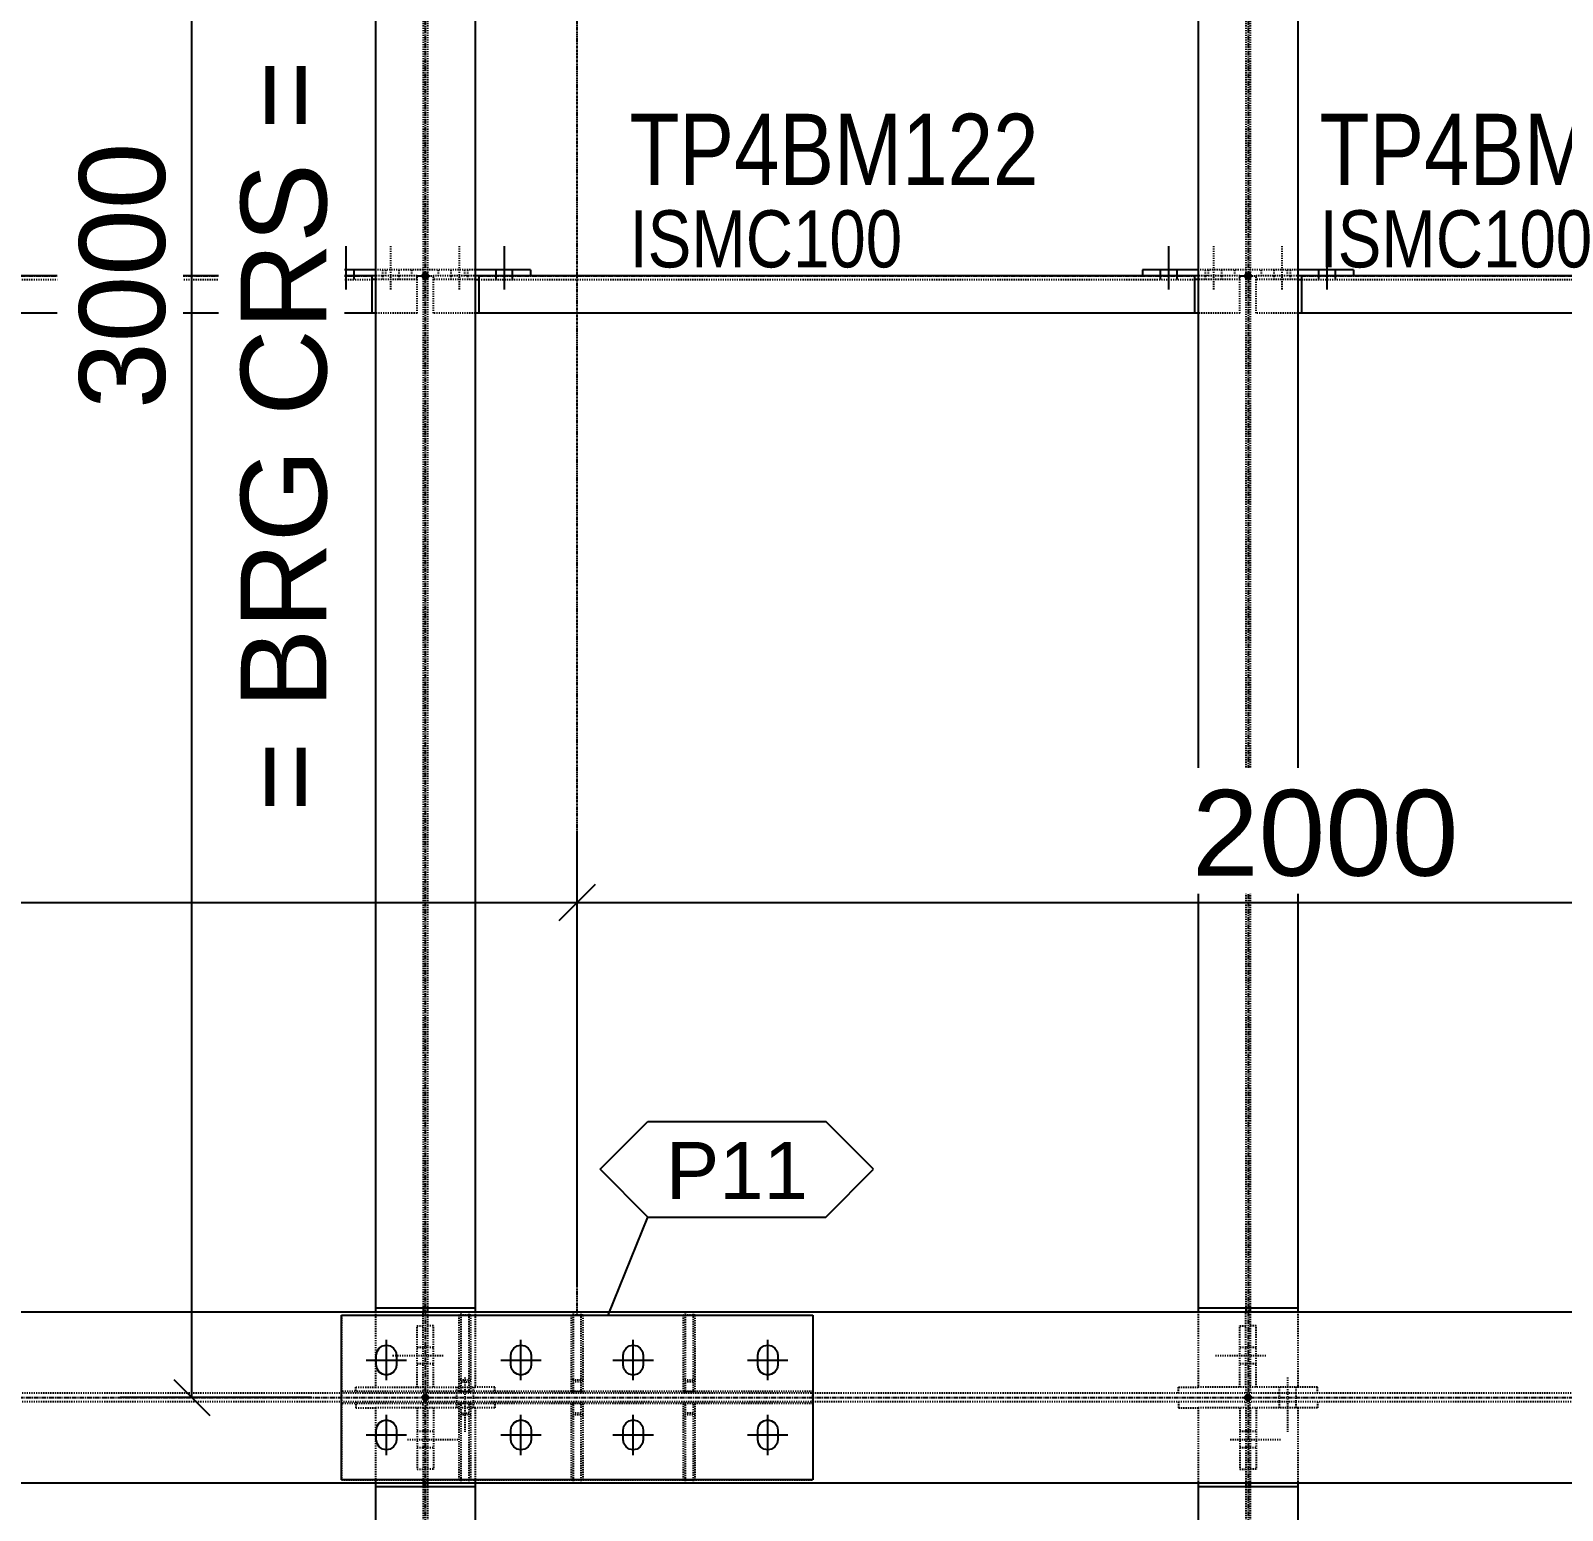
# Model space of a CAD drawing. Header units: millimetres. Extents: x 2102 to 21371, y 12217 to 26594.
# Drawn here: x 11404 to 13452, y 16370 to 18349 of the extents above; entities that cross this region are included whole.
import ezdxf

# ---------------------------------------------------------------- set-up
doc = ezdxf.new("R2010")
doc.units = ezdxf.units.MM
for name, pattern in [('CENTER', [12.7, 7.9375, -1.5875, 1.5875, -1.5875]), ('DXK_LINE_DOT2', [3.9198, 1.9599, -1.9599]), ('DXK_LINE_DOT3', [5.9187, 2.979, -0.9799, 0.9799, -0.9799])]:
    doc.linetypes.add(name, pattern=pattern)
for name, color, linetype in [('1', 7, 'Continuous'), ('2', 7, 'Continuous'), ('4', 7, 'Continuous'), ('6', 7, 'Continuous'), ('7', 7, 'Continuous'), ('8', 7, 'Continuous')]:
    doc.layers.add(name, color=color, linetype=linetype)
doc.styles.add('Arial', font='arial.ttf', dxfattribs={"height": 0.2})
doc.styles.add('Arial Narrow', font='ARIALN.TTF', dxfattribs={"height": 0.2})

# ---------------------------------------------------------------- blocks, each defined once
blk = doc.blocks.new('Bolt-116860372-115280 - 114867')
at = {"layer": '1', "color": 1, "linetype": 'DXK_LINE_DOT2'}
for p, q in [((15127.9, 15338.3), (15127.9, 15328.3)), ((15141.6, 15354.5), (15141.6, 15263.3)), ((15155.4, 15338.3), (15155.4, 15328.3)), ((15127.9, 15328.3), (15127.9, 15313.4)), ((15127.9, 15313.4), (15127.9, 15303.4)), ((15155.4, 15328.3), (15155.4, 15313.4)), ((15155.4, 15313.4), (15155.4, 15303.4))]:
    blk.add_line(p, q, dxfattribs=at)
blk = doc.blocks.new('Part-116860372-114981 - 114867')
at = {"layer": '1', "color": 6, "linetype": 'DXK_LINE_DOT2'}
for p, q in [((20025.6, 15328.3), (9338.1, 15328.3)), ((20025.6, 15313.4), (9338.1, 15313.4)), ((20184.3, 15177.7), (14135.7, 15177.7))]:
    blk.add_line(p, q, dxfattribs=at)
at = {"layer": '2', "color": 2, "linetype": 'Continuous'}
for p, q in [((9338.1, 15464), (17066.8, 15464)), ((20044.3, 15177.7), (9338.1, 15177.7))]:
    blk.add_line(p, q, dxfattribs=at)
at = {"layer": '4', "color": 4, "linetype": 'CENTER'}
blk.add_line((9338.1, 15320.8), (20200.6, 15320.8), dxfattribs=at)
blk = doc.blocks.new('Part-116860372-114984 - 114867')
at = {"layer": '4', "linetype": 'Continuous'}
blk.add_hatch(color=4, dxfattribs=at).paths.add_polyline_path([(13700.6, 15315.8, -1), (13700.6, 15325.8, -1)])
at = {"layer": '1', "color": 6, "linetype": 'DXK_LINE_DOT2'}
for p, q in [((13617.3, 18964.6), (13617.3, 15470.2)), ((13697, 18908.3), (13697, 15470.2)), ((13704.1, 18908.3), (13704.1, 15470.2)), ((13617.3, 15464), (13617.3, 15338.3)), ((13697, 15338.3), (13697, 15464)), ((13704.1, 15464), (13704.1, 15338.3)), ((13783.8, 15464), (13783.8, 15338.3)), ((13617.3, 15338.3), (13783.8, 15338.3))]:
    blk.add_line(p, q, dxfattribs=at)
at = {"layer": '2', "color": 2, "linetype": 'Continuous'}
for p, q in [((13617.3, 18914.6), (13617.3, 15464)), ((13783.8, 18914.6), (13783.8, 15464)), ((13783.8, 15470.2), (13617.3, 15470.2)), ((13697, 15470.2), (13697, 15464)), ((13704.1, 15470.2), (13704.1, 15464))]:
    blk.add_line(p, q, dxfattribs=at)
at = {"layer": '4', "color": 4, "linetype": 'CENTER'}
blk.add_line((13700.6, 19070.8), (13700.6, 15320.8), dxfattribs=at)
at = {"layer": '4', "color": 4, "linetype": 'Continuous'}
blk.add_circle((13700.6, 15320.8), 5, dxfattribs=at)
blk = doc.blocks.new('Part-116860372-114986 - 114867')
at = {"layer": '4', "linetype": 'Continuous'}
blk.add_hatch(color=4, dxfattribs=at).paths.add_polyline_path([(15075.6, 15315.8, -1), (15075.6, 15325.8, -1)])
at = {"layer": '1', "color": 6, "linetype": 'DXK_LINE_DOT2'}
for p, q in [((15072, 18908.3), (15072, 15470.2)), ((15079.1, 18908.3), (15079.1, 15470.2)), ((14992.3, 15464), (14992.3, 15338.3)), ((15072, 15338.3), (15072, 15464)), ((15079.1, 15464), (15079.1, 15338.3)), ((15158.8, 15464), (15158.8, 15338.3)), ((15158.8, 15338.3), (14992.3, 15338.3))]:
    blk.add_line(p, q, dxfattribs=at)
at = {"layer": '2', "color": 2, "linetype": 'Continuous'}
for p, q in [((14992.3, 18914.6), (14992.3, 15464)), ((15158.8, 18914.6), (15158.8, 15464)), ((15158.8, 15470.2), (14992.3, 15470.2)), ((15072, 15470.2), (15072, 15464)), ((15079.1, 15470.2), (15079.1, 15464))]:
    blk.add_line(p, q, dxfattribs=at)
at = {"layer": '4', "color": 4, "linetype": 'CENTER'}
blk.add_line((15075.6, 19070.8), (15075.6, 15320.8), dxfattribs=at)
at = {"layer": '4', "color": 4, "linetype": 'Continuous'}
blk.add_circle((15075.6, 15320.8), 5, dxfattribs=at)
blk = doc.blocks.new('Part-116860372-114993 - 114867')
at = {"layer": '4', "linetype": 'Continuous'}
blk.add_hatch(color=4, dxfattribs=at).paths.add_polyline_path([(13700.6, 15315.8, -1), (13700.6, 15325.8, -1)])
at = {"layer": '1', "color": 6, "linetype": 'DXK_LINE_DOT2'}
for p, q in [((13617.3, 15303.4), (13617.3, 15177.7)), ((13783.8, 15303.4), (13617.3, 15303.4)), ((13697, 15303.4), (13697, 15177.7)), ((13704.1, 15303.4), (13704.1, 15177.7)), ((13783.8, 15303.4), (13783.8, 15171.5)), ((13697, 15171.5), (13697, 12695.8)), ((13704.1, 15171.5), (13704.1, 12695.8))]:
    blk.add_line(p, q, dxfattribs=at)
at = {"layer": '2', "color": 2, "linetype": 'Continuous'}
for p, q in [((13617.3, 15177.7), (13617.3, 12689.6)), ((13783.8, 15171.5), (13617.3, 15171.5)), ((13697, 15177.7), (13697, 15171.5)), ((13704.1, 15177.7), (13704.1, 15171.5)), ((13783.8, 15177.7), (13783.8, 12714.6))]:
    blk.add_line(p, q, dxfattribs=at)
at = {"layer": '4', "color": 4, "linetype": 'CENTER'}
blk.add_line((13700.6, 15320.8), (13700.6, 12570.8), dxfattribs=at)
at = {"layer": '4', "color": 4, "linetype": 'Continuous'}
blk.add_circle((13700.6, 15320.8), 5, dxfattribs=at)
blk = doc.blocks.new('Part-116860372-114994 - 114867')
at = {"layer": '4', "linetype": 'Continuous'}
blk.add_hatch(color=4, dxfattribs=at).paths.add_polyline_path([(15075.6, 15315.8, -1), (15075.6, 15325.8, -1)])
at = {"layer": '1', "color": 6, "linetype": 'DXK_LINE_DOT2'}
for p, q in [((14992.3, 15303.4), (14992.3, 15177.7)), ((15158.8, 15303.4), (14992.3, 15303.4)), ((15072, 15303.4), (15072, 15177.7)), ((15079.1, 15303.4), (15079.1, 15177.7)), ((15158.8, 15303.4), (15158.8, 15177.7)), ((15072, 15171.5), (15072, 12695.8)), ((15079.1, 15171.5), (15079.1, 12695.8))]:
    blk.add_line(p, q, dxfattribs=at)
at = {"layer": '2', "color": 2, "linetype": 'Continuous'}
for p, q in [((14992.3, 15177.7), (14992.3, 12745.8)), ((15158.8, 15171.5), (14992.3, 15171.5)), ((15072, 15177.7), (15072, 15171.5)), ((15079.1, 15177.7), (15079.1, 15171.5)), ((15158.8, 15177.7), (15158.8, 12689.6))]:
    blk.add_line(p, q, dxfattribs=at)
at = {"layer": '4', "color": 4, "linetype": 'CENTER'}
blk.add_line((15075.6, 15320.8), (15075.6, 12570.8), dxfattribs=at)
at = {"layer": '4', "color": 4, "linetype": 'Continuous'}
blk.add_circle((15075.6, 15320.8), 5, dxfattribs=at)
blk = doc.blocks.new('Part-116860372-115031 - 114867')
at = {"layer": '4', "linetype": 'Continuous'}
for points in [[(12325.6, 17190.8, -1), (12325.6, 17200.8, -1)], [(13700.6, 17190.8, -1), (13700.6, 17200.8, -1)]]:
    blk.add_hatch(color=4, dxfattribs=at).paths.add_polyline_path(points)
at = {"layer": '1', "color": 6, "linetype": 'DXK_LINE_DOT2'}
for p, q in [((12339.1, 17133.3), (12339.1, 17195.8)), ((12415.1, 17195.8), (12339.1, 17195.8)), ((12408.8, 17189.6), (12339.1, 17189.6)), ((12415.1, 17189.6), (13611.1, 17189.6)), ((13687, 17195.8), (13611.1, 17195.8)), ((13687, 17189.6), (13617.3, 17189.6)), ((13687, 17133.3), (13687, 17195.8)), ((12408.8, 17133.3), (12339.1, 17133.3)), ((13687, 17133.3), (13617.3, 17133.3))]:
    blk.add_line(p, q, dxfattribs=at)
at = {"layer": '2', "color": 2, "linetype": 'Continuous'}
for p, q in [((12408.8, 17189.6), (12415.1, 17189.6)), ((13611.1, 17195.8), (12415.1, 17195.8)), ((12415.1, 17195.8), (12415.1, 17133.3)), ((13611.1, 17195.8), (13611.1, 17133.3)), ((13617.3, 17189.6), (13611.1, 17189.6)), ((13617.3, 17133.3), (12408.8, 17133.3))]:
    blk.add_line(p, q, dxfattribs=at)
at = {"layer": '4', "color": 4, "linetype": 'CENTER'}
for p, q in [((12325.6, 17195.8), (12339.1, 17195.8)), ((12415.1, 17195.8), (13611.1, 17195.8)), ((13687, 17195.8), (13700.6, 17195.8))]:
    blk.add_line(p, q, dxfattribs=at)
at = {"layer": '4', "color": 4, "linetype": 'Continuous'}
for centre in [(12325.6, 17195.8), (13700.6, 17195.8)]:
    blk.add_circle(centre, 5, dxfattribs=at)
blk = doc.blocks.new('Part-116860372-115032 - 114867')
at = {"layer": '4', "linetype": 'Continuous'}
for points in [[(13700.6, 17190.8, -1), (13700.6, 17200.8, -1)], [(15075.6, 17190.8, -1), (15075.6, 17200.8, -1)]]:
    blk.add_hatch(color=4, dxfattribs=at).paths.add_polyline_path(points)
at = {"layer": '1', "color": 6, "linetype": 'DXK_LINE_DOT2'}
for p, q in [((13714.1, 17133.3), (13714.1, 17195.8)), ((13790.1, 17195.8), (13714.1, 17195.8)), ((13783.8, 17189.6), (13714.1, 17189.6)), ((13790.1, 17189.6), (14986.1, 17189.6)), ((15062, 17195.8), (14986.1, 17195.8)), ((15062, 17189.6), (14992.3, 17189.6)), ((15062, 17133.3), (15062, 17195.8)), ((13783.8, 17133.3), (13714.1, 17133.3)), ((15062, 17133.3), (14992.3, 17133.3))]:
    blk.add_line(p, q, dxfattribs=at)
at = {"layer": '2', "color": 2, "linetype": 'Continuous'}
for p, q in [((13783.8, 17189.6), (13790.1, 17189.6)), ((14986.1, 17195.8), (13790.1, 17195.8)), ((13790.1, 17195.8), (13790.1, 17133.3)), ((14986.1, 17195.8), (14986.1, 17133.3)), ((14992.3, 17189.6), (14986.1, 17189.6)), ((14992.3, 17133.3), (13783.8, 17133.3))]:
    blk.add_line(p, q, dxfattribs=at)
at = {"layer": '4', "color": 4, "linetype": 'CENTER'}
for p, q in [((13700.6, 17195.8), (13714.1, 17195.8)), ((13790.1, 17195.8), (14986.1, 17195.8)), ((15062, 17195.8), (15075.6, 17195.8))]:
    blk.add_line(p, q, dxfattribs=at)
at = {"layer": '4', "color": 4, "linetype": 'Continuous'}
for centre in [(13700.6, 17195.8), (15075.6, 17195.8)]:
    blk.add_circle(centre, 5, dxfattribs=at)
blk = doc.blocks.new('Part-116860372-115033 - 114867')
at = {"layer": '4', "linetype": 'Continuous'}
for points in [[(15075.6, 17190.8, -1), (15075.6, 17200.8, -1)], [(16454.3, 17190.8, -1), (16454.3, 17200.8, -1)]]:
    blk.add_hatch(color=4, dxfattribs=at).paths.add_polyline_path(points)
at = {"layer": '1', "color": 6, "linetype": 'DXK_LINE_DOT2'}
for p, q in [((15089.1, 17133.3), (15089.1, 17195.8)), ((15165.1, 17195.8), (15089.1, 17195.8)), ((15158.8, 17189.6), (15089.1, 17189.6)), ((15165.1, 17189.6), (16364.8, 17189.6)), ((16440.8, 17195.8), (16364.8, 17195.8)), ((16440.8, 17189.6), (16371.1, 17189.6)), ((16440.8, 17133.3), (16440.8, 17195.8)), ((15158.8, 17133.3), (15089.1, 17133.3)), ((16440.8, 17133.3), (16371.1, 17133.3))]:
    blk.add_line(p, q, dxfattribs=at)
at = {"layer": '2', "color": 2, "linetype": 'Continuous'}
for p, q in [((15158.8, 17189.6), (15165.1, 17189.6)), ((16364.8, 17195.8), (15165.1, 17195.8)), ((15165.1, 17195.8), (15165.1, 17133.3)), ((16364.8, 17195.8), (16364.8, 17133.3)), ((16371.1, 17189.6), (16364.8, 17189.6)), ((16371.1, 17133.3), (15158.8, 17133.3))]:
    blk.add_line(p, q, dxfattribs=at)
at = {"layer": '4', "color": 4, "linetype": 'CENTER'}
for p, q in [((15075.6, 17195.8), (15089.1, 17195.8)), ((15165.1, 17195.8), (16364.8, 17195.8)), ((16440.8, 17195.8), (16454.3, 17195.8))]:
    blk.add_line(p, q, dxfattribs=at)
at = {"layer": '4', "color": 4, "linetype": 'Continuous'}
for centre in [(15075.6, 17195.8), (16454.3, 17195.8)]:
    blk.add_circle(centre, 5, dxfattribs=at)
blk = doc.blocks.new('Part-116860372-115257 - 114867')
at = {"layer": '1', "color": 6, "linetype": 'DXK_LINE_DOT2'}
for p, q in [((13714.1, 15440.8), (13704.1, 15440.8)), ((13714.1, 15338.3), (13714.1, 15440.8)), ((13704.1, 15338.3), (13704.1, 15328.3)), ((13816.6, 15338.3), (13783.8, 15338.3)), ((13816.6, 15328.3), (13816.6, 15338.3))]:
    blk.add_line(p, q, dxfattribs=at)
blk = doc.blocks.new('Part-116860372-115194 - 114867')
at = {"layer": '1', "color": 6, "linetype": 'DXK_LINE_DOT2'}
for p, q in [((13704.1, 15303.4), (13704.1, 15313.4)), ((13816.6, 15313.4), (13816.6, 15303.4)), ((13714.1, 15303.4), (13714.1, 15200.9)), ((13816.6, 15303.4), (13783.8, 15303.4)), ((13714.1, 15200.9), (13704.1, 15200.9))]:
    blk.add_line(p, q, dxfattribs=at)
blk = doc.blocks.new('Part-116860372-115195 - 114867')
at = {"layer": '1', "color": 6, "linetype": 'DXK_LINE_DOT2'}
for p, q in [((13584.5, 15313.4), (13584.5, 15303.4)), ((13697, 15303.4), (13697, 15313.4)), ((13584.5, 15303.4), (13617.3, 15303.4)), ((13687, 15303.4), (13687, 15200.9)), ((13687, 15200.9), (13697, 15200.9))]:
    blk.add_line(p, q, dxfattribs=at)
blk = doc.blocks.new('Bolt-116860372-115196 - 114867')
at = {"layer": '1', "color": 1, "linetype": 'DXK_LINE_DOT2'}
for p, q in [((13687, 15264.6), (13697, 15264.6)), ((13697, 15264.6), (13704.1, 15264.6)), ((13704.1, 15264.6), (13714.1, 15264.6)), ((13670.8, 15250.9), (13755.8, 15250.9)), ((13687, 15237.1), (13697, 15237.1)), ((13697, 15237.1), (13704.1, 15237.1)), ((13704.1, 15237.1), (13714.1, 15237.1))]:
    blk.add_line(p, q, dxfattribs=at)
blk = doc.blocks.new('Part-116860372-115198 - 114867')
at = {"layer": '1', "color": 6, "linetype": 'DXK_LINE_DOT2'}
for p, q in [((15079.1, 15303.4), (15079.1, 15313.4)), ((15191.6, 15313.4), (15191.6, 15303.4)), ((15089.1, 15303.4), (15089.1, 15200.9)), ((15191.6, 15303.4), (15158.8, 15303.4)), ((15089.1, 15200.9), (15079.1, 15200.9))]:
    blk.add_line(p, q, dxfattribs=at)
blk = doc.blocks.new('Part-116860372-115199 - 114867')
at = {"layer": '1', "color": 6, "linetype": 'DXK_LINE_DOT2'}
for p, q in [((14959.5, 15313.4), (14959.5, 15303.4)), ((15072, 15303.4), (15072, 15313.4)), ((14959.5, 15303.4), (14992.3, 15303.4)), ((15062, 15303.4), (15062, 15200.9)), ((15062, 15200.9), (15072, 15200.9))]:
    blk.add_line(p, q, dxfattribs=at)
blk = doc.blocks.new('Bolt-116860372-115200 - 114867')
at = {"layer": '1', "color": 1, "linetype": 'DXK_LINE_DOT2'}
for p, q in [((15062, 15264.6), (15072, 15264.6)), ((15072, 15264.6), (15079.1, 15264.6)), ((15079.1, 15264.6), (15089.1, 15264.6)), ((15045.8, 15250.9), (15130.8, 15250.9)), ((15062, 15237.1), (15072, 15237.1)), ((15072, 15237.1), (15079.1, 15237.1)), ((15079.1, 15237.1), (15089.1, 15237.1))]:
    blk.add_line(p, q, dxfattribs=at)
blk = doc.blocks.new('Part-116860372-150326 - 114867')
at = {"layer": '1', "color": 6, "linetype": 'DXK_LINE_DOT2'}
for p, q in [((13948.2, 15328.3), (13948.2, 15464)), ((13948.2, 15464), (13960.7, 15464)), ((13960.7, 15464), (13960.7, 15328.3)), ((13960.7, 15347), (13948.2, 15347))]:
    blk.add_line(p, q, dxfattribs=at)
blk = doc.blocks.new('Part-116860372-115256 - 114867')
at = {"layer": '1', "color": 6, "linetype": 'DXK_LINE_DOT2'}
for p, q in [((13687, 15338.3), (13687, 15440.8)), ((13687, 15440.8), (13697, 15440.8)), ((13584.5, 15328.3), (13584.5, 15338.3)), ((13584.5, 15338.3), (13617.3, 15338.3)), ((13697, 15338.3), (13697, 15328.3))]:
    blk.add_line(p, q, dxfattribs=at)
blk = doc.blocks.new('Bolt-116860372-115258 - 114867')
at = {"layer": '1', "color": 1, "linetype": 'DXK_LINE_DOT2'}
for p, q in [((13730.4, 15390.8), (13645.4, 15390.8)), ((13697, 15404.5), (13687, 15404.5)), ((13704.1, 15404.5), (13697, 15404.5)), ((13714.1, 15404.5), (13704.1, 15404.5)), ((13697, 15377), (13687, 15377)), ((13704.1, 15377), (13697, 15377)), ((13714.1, 15377), (13704.1, 15377))]:
    blk.add_line(p, q, dxfattribs=at)
blk = doc.blocks.new('Part-116860372-115260 - 114867')
at = {"layer": '1', "color": 6, "linetype": 'DXK_LINE_DOT2'}
for p, q in [((15062, 15338.3), (15062, 15440.8)), ((15062, 15440.8), (15072, 15440.8)), ((14959.5, 15328.3), (14959.5, 15338.3)), ((14959.5, 15338.3), (14992.3, 15338.3)), ((15072, 15338.3), (15072, 15328.3))]:
    blk.add_line(p, q, dxfattribs=at)
blk = doc.blocks.new('Part-116860372-115261 - 114867')
at = {"layer": '1', "color": 6, "linetype": 'DXK_LINE_DOT2'}
for p, q in [((15089.1, 15440.8), (15079.1, 15440.8)), ((15089.1, 15338.3), (15089.1, 15440.8)), ((15079.1, 15338.3), (15079.1, 15328.3)), ((15191.6, 15338.3), (15158.8, 15338.3)), ((15191.6, 15328.3), (15191.6, 15338.3))]:
    blk.add_line(p, q, dxfattribs=at)
blk = doc.blocks.new('Bolt-116860372-115262 - 114867')
at = {"layer": '1', "color": 1, "linetype": 'DXK_LINE_DOT2'}
for p, q in [((15105.4, 15390.8), (15020.4, 15390.8)), ((15072, 15404.5), (15062, 15404.5)), ((15079.1, 15404.5), (15072, 15404.5)), ((15089.1, 15404.5), (15079.1, 15404.5)), ((15072, 15377), (15062, 15377)), ((15079.1, 15377), (15072, 15377)), ((15089.1, 15377), (15079.1, 15377))]:
    blk.add_line(p, q, dxfattribs=at)
blk = doc.blocks.new('Bolt-116860372-115279 - 114867')
at = {"layer": '1', "color": 1, "linetype": 'DXK_LINE_DOT2'}
for p, q in [((13752.9, 15338.3), (13752.9, 15328.3)), ((13766.6, 15354.5), (13766.6, 15263.3)), ((13780.4, 15338.3), (13780.4, 15328.3)), ((13752.9, 15328.3), (13752.9, 15313.4)), ((13752.9, 15313.4), (13752.9, 15303.4)), ((13780.4, 15328.3), (13780.4, 15313.4)), ((13780.4, 15313.4), (13780.4, 15303.4))]:
    blk.add_line(p, q, dxfattribs=at)
blk = doc.blocks.new('Part-116860372-116510 - 114867')
at = {"layer": '1', "color": 6, "linetype": 'DXK_LINE_DOT2'}
for p, q in [((13964.3, 15310.8), (13944.3, 15310.8)), ((13944.3, 15310.8), (13944.3, 15183.3)), ((13964.3, 15183.3), (13964.3, 15310.8)), ((13964.3, 15292.1), (13944.3, 15292.1)), ((13944.3, 15183.3), (13964.3, 15183.3))]:
    blk.add_line(p, q, dxfattribs=at)
blk = doc.blocks.new('Part-116860372-116508 - 114867')
at = {"layer": '1', "color": 6, "linetype": 'DXK_LINE_DOT2'}
for p, q in [((13776.8, 15310.8), (13756.8, 15310.8)), ((13756.8, 15310.8), (13756.8, 15183.3)), ((13776.8, 15183.3), (13776.8, 15310.8)), ((13776.8, 15292.1), (13756.8, 15292.1)), ((13756.8, 15183.3), (13776.8, 15183.3))]:
    blk.add_line(p, q, dxfattribs=at)
blk = doc.blocks.new('Part-116860372-150323 - 114867')
at = {"layer": '1', "color": 6, "linetype": 'DXK_LINE_DOT2'}
for p, q in [((14135.7, 15328.3), (14135.7, 15464)), ((14135.7, 15464), (14148.2, 15464)), ((14148.2, 15464), (14148.2, 15328.3)), ((14148.2, 15347), (14135.7, 15347))]:
    blk.add_line(p, q, dxfattribs=at)
blk = doc.blocks.new('Part-116860372-150328 - 114867')
at = {"layer": '1', "color": 6, "linetype": 'DXK_LINE_DOT2'}
for p, q in [((13760.7, 15328.3), (13760.7, 15464)), ((13760.7, 15464), (13773.2, 15464)), ((13773.2, 15464), (13773.2, 15328.3)), ((13760.7, 15347), (13773.2, 15347))]:
    blk.add_line(p, q, dxfattribs=at)
blk = doc.blocks.new('Part-116860372-115617 - 114867')
at = {"layer": '1', "color": 6, "linetype": 'DXK_LINE_DOT2'}
for p, q in [((13783.8, 17205.8), (13704.1, 17205.8)), ((13722.9, 17195.8), (13722.9, 17205.8)), ((13766.6, 17195.8), (13766.6, 17205.8))]:
    blk.add_line(p, q, dxfattribs=at)
at = {"layer": '2', "color": 2, "linetype": 'Continuous'}
for p, q in [((13876.6, 17205.8), (13783.8, 17205.8)), ((13876.6, 17205.8), (13876.6, 17195.8)), ((13790.1, 17195.8), (13783.8, 17195.8))]:
    blk.add_line(p, q, dxfattribs=at)
blk = doc.blocks.new('Bolt-116860372-115618 - 114867')
at = {"layer": '1', "color": 1, "linetype": 'DXK_LINE_DOT2'}
for p, q in [((13757.9, 17173.3), (13757.9, 17245.8)), ((13744.1, 17195.8), (13744.1, 17205.8)), ((13771.6, 17195.8), (13771.6, 17205.8)), ((13744.1, 17189.6), (13744.1, 17195.8)), ((13771.6, 17189.6), (13771.6, 17195.8))]:
    blk.add_line(p, q, dxfattribs=at)
at = {"layer": '2', "color": 1, "linetype": 'Continuous'}
for p, q in [((13832.9, 17173.3), (13832.9, 17245.8)), ((13819.1, 17195.8), (13819.1, 17205.8)), ((13846.6, 17195.8), (13846.6, 17205.8)), ((13819.1, 17189.6), (13819.1, 17195.8)), ((13846.6, 17189.6), (13846.6, 17195.8))]:
    blk.add_line(p, q, dxfattribs=at)
blk = doc.blocks.new('Part-116860372-115619 - 114867')
at = {"layer": '1', "color": 6, "linetype": 'DXK_LINE_DOT2'}
for p, q in [((15158.8, 17205.8), (15079.1, 17205.8)), ((15097.9, 17195.8), (15097.9, 17205.8)), ((15141.6, 17195.8), (15141.6, 17205.8))]:
    blk.add_line(p, q, dxfattribs=at)
at = {"layer": '2', "color": 2, "linetype": 'Continuous'}
for p, q in [((15251.6, 17205.8), (15158.8, 17205.8)), ((15251.6, 17205.8), (15251.6, 17195.8)), ((15165.1, 17195.8), (15158.8, 17195.8))]:
    blk.add_line(p, q, dxfattribs=at)
blk = doc.blocks.new('Bolt-116860372-115620 - 114867')
at = {"layer": '1', "color": 1, "linetype": 'DXK_LINE_DOT2'}
for p, q in [((15132.9, 17173.3), (15132.9, 17245.8)), ((15119.1, 17195.8), (15119.1, 17205.8)), ((15146.6, 17195.8), (15146.6, 17205.8)), ((15119.1, 17189.6), (15119.1, 17195.8)), ((15146.6, 17189.6), (15146.6, 17195.8))]:
    blk.add_line(p, q, dxfattribs=at)
at = {"layer": '2', "color": 1, "linetype": 'Continuous'}
for p, q in [((15207.9, 17173.3), (15207.9, 17245.8)), ((15194.1, 17195.8), (15194.1, 17205.8)), ((15221.6, 17195.8), (15221.6, 17205.8)), ((15194.1, 17189.6), (15194.1, 17195.8)), ((15221.6, 17189.6), (15221.6, 17195.8))]:
    blk.add_line(p, q, dxfattribs=at)
blk = doc.blocks.new('Part-116860372-115621 - 114867')
at = {"layer": '1', "color": 6, "linetype": 'DXK_LINE_DOT2'}
for p, q in [((15072, 17205.8), (14992.3, 17205.8)), ((15009.5, 17195.8), (15009.5, 17205.8)), ((15053.3, 17195.8), (15053.3, 17205.8))]:
    blk.add_line(p, q, dxfattribs=at)
at = {"layer": '2', "color": 2, "linetype": 'Continuous'}
for p, q in [((14992.3, 17205.8), (14899.5, 17205.8)), ((14899.5, 17205.8), (14899.5, 17195.8)), ((14992.3, 17195.8), (14986.1, 17195.8))]:
    blk.add_line(p, q, dxfattribs=at)
blk = doc.blocks.new('Bolt-116860372-115622 - 114867')
at = {"layer": '1', "color": 1, "linetype": 'DXK_LINE_DOT2'}
for p, q in [((15018.3, 17173.3), (15018.3, 17245.8)), ((15004.5, 17195.8), (15004.5, 17205.8)), ((15032, 17195.8), (15032, 17205.8)), ((15004.5, 17189.6), (15004.5, 17195.8)), ((15032, 17189.6), (15032, 17195.8))]:
    blk.add_line(p, q, dxfattribs=at)
at = {"layer": '2', "color": 1, "linetype": 'Continuous'}
for p, q in [((14943.3, 17173.3), (14943.3, 17245.8)), ((14929.5, 17195.8), (14929.5, 17205.8)), ((14957, 17195.8), (14957, 17205.8)), ((14929.5, 17189.6), (14929.5, 17195.8)), ((14957, 17189.6), (14957, 17195.8))]:
    blk.add_line(p, q, dxfattribs=at)
blk = doc.blocks.new('Part-116860372-115633 - 114867')
at = {"layer": '1', "color": 6, "linetype": 'DXK_LINE_DOT2'}
for p, q in [((13697, 17205.8), (13617.3, 17205.8)), ((13634.5, 17195.8), (13634.5, 17205.8)), ((13678.3, 17195.8), (13678.3, 17205.8))]:
    blk.add_line(p, q, dxfattribs=at)
at = {"layer": '2', "color": 2, "linetype": 'Continuous'}
for p, q in [((13617.3, 17205.8), (13524.5, 17205.8)), ((13524.5, 17205.8), (13524.5, 17195.8)), ((13617.3, 17195.8), (13611.1, 17195.8))]:
    blk.add_line(p, q, dxfattribs=at)
blk = doc.blocks.new('Bolt-116860372-115634 - 114867')
at = {"layer": '1', "color": 1, "linetype": 'DXK_LINE_DOT2'}
for p, q in [((13643.3, 17173.3), (13643.3, 17245.8)), ((13629.5, 17195.8), (13629.5, 17205.8)), ((13657, 17195.8), (13657, 17205.8)), ((13629.5, 17189.6), (13629.5, 17195.8)), ((13657, 17189.6), (13657, 17195.8))]:
    blk.add_line(p, q, dxfattribs=at)
at = {"layer": '2', "color": 1, "linetype": 'Continuous'}
for p, q in [((13568.3, 17173.3), (13568.3, 17245.8)), ((13554.5, 17195.8), (13554.5, 17205.8)), ((13582, 17195.8), (13582, 17205.8)), ((13554.5, 17189.6), (13554.5, 17195.8)), ((13582, 17189.6), (13582, 17195.8))]:
    blk.add_line(p, q, dxfattribs=at)
blk = doc.blocks.new('Part-116860372-116505 - 114867')
at = {"layer": '2', "color": 2, "linetype": 'Continuous'}
for p, q in [((13560.6, 15183.3), (13560.6, 15458.3)), ((13560.6, 15458.3), (14348.1, 15458.3)), ((14348.1, 15458.3), (14348.1, 15183.3)), ((14348.1, 15183.3), (13560.6, 15183.3))]:
    blk.add_line(p, q, dxfattribs=at)
blk = doc.blocks.new('Part-116860372-116509 - 114867')
at = {"layer": '1', "color": 6, "linetype": 'DXK_LINE_DOT2'}
for p, q in [((13944.3, 15458.3), (13944.3, 15330.8)), ((13964.3, 15458.3), (13944.3, 15458.3)), ((13964.3, 15330.8), (13964.3, 15458.3)), ((13964.3, 15349.6), (13944.3, 15349.6)), ((13944.3, 15330.8), (13964.3, 15330.8))]:
    blk.add_line(p, q, dxfattribs=at)
blk = doc.blocks.new('Part-116860372-150322 - 114867')
at = {"layer": '1', "color": 6, "linetype": 'DXK_LINE_DOT2'}
for p, q in [((14135.7, 15177.7), (14135.7, 15313.4)), ((14148.2, 15313.4), (14148.2, 15177.7)), ((14148.2, 15294.6), (14135.7, 15294.6))]:
    blk.add_line(p, q, dxfattribs=at)
blk = doc.blocks.new('Part-116860372-150327 - 114867')
at = {"layer": '1', "color": 6, "linetype": 'DXK_LINE_DOT2'}
for p, q in [((13760.7, 15177.7), (13760.7, 15313.4)), ((13773.2, 15313.4), (13773.2, 15177.7)), ((13760.7, 15294.6), (13773.2, 15294.6)), ((13773.2, 15177.7), (13760.7, 15177.7))]:
    blk.add_line(p, q, dxfattribs=at)
blk = doc.blocks.new('Part-116860372-116504 - 114867')
at = {"layer": '1', "color": 6, "linetype": 'DXK_LINE_DOT2'}
for p, q in [((14348.1, 15330.9), (13560.6, 15330.8)), ((13560.6, 15310.8), (13560.6, 15330.8)), ((14348.1, 15310.9), (13560.6, 15310.8)), ((14348.1, 15310.9), (14348.1, 15330.9))]:
    blk.add_line(p, q, dxfattribs=at)
blk = doc.blocks.new('Part-116860372-116506 - 114867')
at = {"layer": '1', "color": 6, "linetype": 'DXK_LINE_DOT2'}
for p, q in [((13756.8, 15458.3), (13756.8, 15330.8)), ((13776.8, 15458.3), (13756.8, 15458.3)), ((13776.8, 15330.8), (13776.8, 15458.3)), ((13776.8, 15349.6), (13756.8, 15349.6)), ((13756.8, 15330.8), (13776.8, 15330.8))]:
    blk.add_line(p, q, dxfattribs=at)
blk = doc.blocks.new('Part-116860372-116507 - 114867')
at = {"layer": '1', "color": 6, "linetype": 'DXK_LINE_DOT2'}
for p, q in [((13560.6, 15458.3), (13560.6, 15183.3)), ((13560.6, 15458.3), (14348.1, 15458.3)), ((14348.1, 15458.3), (14348.1, 15183.3)), ((13560.6, 15183.3), (14348.1, 15183.3))]:
    blk.add_line(p, q, dxfattribs=at)
blk = doc.blocks.new('Part-116860372-116511 - 114867')
at = {"layer": '1', "color": 6, "linetype": 'DXK_LINE_DOT2'}
for p, q in [((14131.8, 15458.3), (14131.8, 15330.8)), ((14151.8, 15458.3), (14131.8, 15458.3)), ((14151.8, 15330.8), (14151.8, 15458.3)), ((14151.8, 15349.6), (14131.8, 15349.6)), ((14131.8, 15330.8), (14151.8, 15330.8))]:
    blk.add_line(p, q, dxfattribs=at)
blk = doc.blocks.new('Part-116860372-116512 - 114867')
at = {"layer": '1', "color": 6, "linetype": 'DXK_LINE_DOT2'}
for p, q in [((14151.8, 15310.8), (14131.8, 15310.8)), ((14131.8, 15310.8), (14131.8, 15183.3)), ((14151.8, 15183.3), (14151.8, 15310.8)), ((14151.8, 15292.1), (14131.8, 15292.1)), ((14131.8, 15183.3), (14151.8, 15183.3))]:
    blk.add_line(p, q, dxfattribs=at)
blk = doc.blocks.new('Bolt-116860372-116513 - 114867')
at = {"layer": '2', "color": 1, "linetype": 'Continuous'}
for p, q in [((13635.6, 15349.6), (13635.6, 15417.1)), ((13860.6, 15349.6), (13860.6, 15417.1)), ((14048.1, 15349.6), (14048.1, 15417.1)), ((14273.1, 15349.6), (14273.1, 15417.1)), ((13618.7, 15391.5), (13620, 15398)), ((13618.7, 15375.3), (13618.7, 15391.5)), ((13620, 15398), (13623.6, 15403.4)), ((13623.6, 15403.4), (13629.1, 15407.1)), ((13629.1, 15407.1), (13635.6, 15408.4)), ((13635.6, 15408.4), (13635.6, 15408.4)), ((13635.6, 15408.4), (13642, 15407.1)), ((13642, 15407.1), (13647.5, 15403.4)), ((13647.5, 15403.4), (13651.2, 15398)), ((13651.2, 15398), (13652.4, 15391.5)), ((13652.4, 15391.5), (13652.4, 15375.2)), ((13843.7, 15391.5), (13845, 15397.9)), ((13843.7, 15375.2), (13843.7, 15391.5)), ((13845, 15397.9), (13848.6, 15403.4)), ((13848.6, 15403.4), (13854.1, 15407.1)), ((13854.1, 15407.1), (13860.6, 15408.4)), ((13860.6, 15408.4), (13860.6, 15408.4)), ((13860.6, 15408.4), (13867, 15407.1)), ((13867, 15407.1), (13872.5, 15403.4)), ((13872.5, 15403.4), (13876.2, 15397.9)), ((13876.2, 15397.9), (13877.4, 15391.5)), ((13877.4, 15391.5), (13877.4, 15375.2)), ((14031.2, 15391.5), (14032.5, 15397.9)), ((14031.2, 15375.2), (14031.2, 15391.5)), ((14032.5, 15397.9), (14036.1, 15403.4)), ((14036.1, 15403.4), (14041.6, 15407.1)), ((14041.6, 15407.1), (14048.1, 15408.3)), ((14048.1, 15408.3), (14048.1, 15408.3)), ((14048.1, 15408.3), (14054.5, 15407.1)), ((14054.5, 15407.1), (14060, 15403.4)), ((14060, 15403.4), (14063.7, 15397.9)), ((14063.7, 15397.9), (14064.9, 15391.5)), ((14064.9, 15391.5), (14064.9, 15375.2)), ((14256.2, 15391.5), (14257.5, 15397.9)), ((14256.2, 15375.2), (14256.2, 15391.5)), ((14257.5, 15397.9), (14261.1, 15403.4)), ((14261.1, 15403.4), (14266.6, 15407)), ((14266.6, 15407), (14273.1, 15408.3)), ((14273.1, 15408.3), (14273.1, 15408.3)), ((14273.1, 15408.3), (14279.5, 15407)), ((14279.5, 15407), (14285, 15403.4)), ((14285, 15403.4), (14288.7, 15397.9)), ((14288.7, 15397.9), (14289.9, 15391.5)), ((14289.9, 15391.5), (14289.9, 15375.2)), ((13601.8, 15383.4), (13669.3, 15383.4)), ((13620, 15368.8), (13618.7, 15375.3)), ((13623.6, 15363.3), (13620, 15368.8)), ((13629.1, 15359.7), (13623.6, 15363.3)), ((13635.6, 15358.4), (13629.1, 15359.7)), ((13642, 15359.7), (13635.6, 15358.4)), ((13647.5, 15363.3), (13642, 15359.7)), ((13651.2, 15368.8), (13647.5, 15363.3)), ((13652.4, 15375.2), (13651.2, 15368.8)), ((13826.8, 15383.4), (13894.3, 15383.4)), ((13845, 15368.8), (13843.7, 15375.2)), ((13848.6, 15363.3), (13845, 15368.8)), ((13854.1, 15359.6), (13848.6, 15363.3)), ((13860.6, 15358.4), (13854.1, 15359.6)), ((13867, 15359.6), (13860.6, 15358.4)), ((13872.5, 15363.3), (13867, 15359.6)), ((13876.2, 15368.8), (13872.5, 15363.3)), ((13877.4, 15375.2), (13876.2, 15368.8)), ((14014.3, 15383.3), (14081.8, 15383.3)), ((14032.5, 15368.8), (14031.2, 15375.2)), ((14036.1, 15363.3), (14032.5, 15368.8)), ((14041.6, 15359.6), (14036.1, 15363.3)), ((14048.1, 15358.3), (14041.6, 15359.6)), ((14054.5, 15359.6), (14048.1, 15358.3)), ((14060, 15363.3), (14054.5, 15359.6)), ((14063.7, 15368.8), (14060, 15363.3)), ((14064.9, 15375.2), (14063.7, 15368.8)), ((14239.3, 15383.3), (14306.8, 15383.3)), ((14257.5, 15368.7), (14256.2, 15375.2)), ((14261.1, 15363.3), (14257.5, 15368.7)), ((14266.6, 15359.6), (14261.1, 15363.3)), ((14273.1, 15358.3), (14266.6, 15359.6)), ((14279.5, 15359.6), (14273.1, 15358.3)), ((14285, 15363.3), (14279.5, 15359.6)), ((14288.7, 15368.7), (14285, 15363.3)), ((14289.9, 15375.2), (14288.7, 15368.7)), ((13635.6, 15358.4), (13635.6, 15358.4)), ((13860.6, 15358.4), (13860.6, 15358.4)), ((14048.1, 15358.3), (14048.1, 15358.3)), ((14273.1, 15358.3), (14273.1, 15358.3)), ((13629.1, 15282.1), (13635.6, 15283.4)), ((13635.6, 15224.6), (13635.6, 15292.1)), ((13635.6, 15283.4), (13635.6, 15283.4)), ((13635.6, 15283.4), (13642, 15282.1)), ((13854.1, 15282.1), (13860.6, 15283.4)), ((13860.6, 15224.6), (13860.6, 15292.1)), ((13860.6, 15283.4), (13860.6, 15283.4)), ((13860.6, 15283.4), (13867, 15282.1)), ((14041.6, 15282.1), (14048.1, 15283.3)), ((14048.1, 15224.6), (14048.1, 15292.1)), ((14048.1, 15283.3), (14048.1, 15283.3)), ((14048.1, 15283.3), (14054.5, 15282.1)), ((14266.6, 15282), (14273.1, 15283.3)), ((14273.1, 15224.6), (14273.1, 15292.1)), ((14273.1, 15283.3), (14273.1, 15283.3)), ((14273.1, 15283.3), (14279.5, 15282)), ((13601.8, 15258.4), (13669.3, 15258.4)), ((13618.7, 15266.5), (13620, 15273)), ((13618.7, 15250.3), (13618.7, 15266.5)), ((13620, 15273), (13623.6, 15278.4)), ((13623.6, 15278.4), (13629.1, 15282.1)), ((13642, 15282.1), (13647.5, 15278.4)), ((13647.5, 15278.4), (13651.2, 15273)), ((13651.2, 15273), (13652.4, 15266.5)), ((13652.4, 15266.5), (13652.4, 15250.2)), ((13826.8, 15258.4), (13894.3, 15258.4)), ((13843.7, 15266.5), (13845, 15272.9)), ((13843.7, 15250.2), (13843.7, 15266.5)), ((13845, 15272.9), (13848.6, 15278.4)), ((13848.6, 15278.4), (13854.1, 15282.1)), ((13867, 15282.1), (13872.5, 15278.4)), ((13872.5, 15278.4), (13876.2, 15272.9)), ((13876.2, 15272.9), (13877.4, 15266.5)), ((13877.4, 15266.5), (13877.4, 15250.2)), ((14014.3, 15258.3), (14081.8, 15258.3)), ((14031.2, 15266.5), (14032.5, 15272.9)), ((14031.2, 15250.2), (14031.2, 15266.5)), ((14032.5, 15272.9), (14036.1, 15278.4)), ((14036.1, 15278.4), (14041.6, 15282.1)), ((14054.5, 15282.1), (14060, 15278.4)), ((14060, 15278.4), (14063.7, 15272.9)), ((14063.7, 15272.9), (14064.9, 15266.5)), ((14064.9, 15266.5), (14064.9, 15250.2)), ((14239.3, 15258.3), (14306.8, 15258.3)), ((14256.2, 15266.5), (14257.5, 15272.9)), ((14256.2, 15250.2), (14256.2, 15266.5)), ((14257.5, 15272.9), (14261.1, 15278.4)), ((14261.1, 15278.4), (14266.6, 15282)), ((14279.5, 15282), (14285, 15278.4)), ((14285, 15278.4), (14288.7, 15272.9)), ((14288.7, 15272.9), (14289.9, 15266.5)), ((14289.9, 15266.5), (14289.9, 15250.2)), ((13620, 15243.8), (13618.7, 15250.3)), ((13623.6, 15238.3), (13620, 15243.8)), ((13629.1, 15234.7), (13623.6, 15238.3)), ((13635.6, 15233.4), (13629.1, 15234.7)), ((13642, 15234.7), (13635.6, 15233.4)), ((13635.6, 15233.4), (13635.6, 15233.4)), ((13647.5, 15238.3), (13642, 15234.7)), ((13651.2, 15243.8), (13647.5, 15238.3)), ((13652.4, 15250.2), (13651.2, 15243.8)), ((13845, 15243.8), (13843.7, 15250.2)), ((13848.6, 15238.3), (13845, 15243.8)), ((13854.1, 15234.6), (13848.6, 15238.3)), ((13860.6, 15233.4), (13854.1, 15234.6)), ((13867, 15234.6), (13860.6, 15233.4)), ((13860.6, 15233.4), (13860.6, 15233.4)), ((13872.5, 15238.3), (13867, 15234.6)), ((13876.2, 15243.8), (13872.5, 15238.3)), ((13877.4, 15250.2), (13876.2, 15243.8)), ((14032.5, 15243.8), (14031.2, 15250.2)), ((14036.1, 15238.3), (14032.5, 15243.8)), ((14041.6, 15234.6), (14036.1, 15238.3)), ((14048.1, 15233.3), (14041.6, 15234.6)), ((14054.5, 15234.6), (14048.1, 15233.3)), ((14048.1, 15233.3), (14048.1, 15233.3)), ((14060, 15238.3), (14054.5, 15234.6)), ((14063.7, 15243.8), (14060, 15238.3)), ((14064.9, 15250.2), (14063.7, 15243.8)), ((14257.5, 15243.7), (14256.2, 15250.2)), ((14261.1, 15238.3), (14257.5, 15243.7)), ((14266.6, 15234.6), (14261.1, 15238.3)), ((14273.1, 15233.3), (14266.6, 15234.6)), ((14279.5, 15234.6), (14273.1, 15233.3)), ((14273.1, 15233.3), (14273.1, 15233.3)), ((14285, 15238.3), (14279.5, 15234.6)), ((14288.7, 15243.7), (14285, 15238.3)), ((14289.9, 15250.2), (14288.7, 15243.7))]:
    blk.add_line(p, q, dxfattribs=at)
blk = doc.blocks.new('Part-116860372-150325 - 114867')
at = {"layer": '1', "color": 6, "linetype": 'DXK_LINE_DOT2'}
for p, q in [((13948.2, 15177.7), (13948.2, 15313.4)), ((13960.7, 15313.4), (13960.7, 15177.7)), ((13960.7, 15294.6), (13948.2, 15294.6)), ((13960.7, 15177.7), (13948.2, 15177.7))]:
    blk.add_line(p, q, dxfattribs=at)
blk = doc.blocks.new('Line-116860372-129160 - 114867')
at = {"layer": '7', "color": 1, "linetype": 'DXK_LINE_DOT3'}
blk.add_line((13954.3, 15458.3), (13954.3, 18933.3), dxfattribs=at)
blk = doc.blocks.new('StraightDimension-116860372-128147 - 114867')
at = {"layer": '6', "color": 3, "linetype": 'Continuous'}
for p, q in [((13310.5, 15320.8), (13310.5, 19070.8)), ((13280.5, 15350.8), (13340.5, 15290.8)), ((13510.6, 15320.8), (13190.5, 15320.8))]:
    blk.add_line(p, q, dxfattribs=at)
at = {"color": 0, "linetype": 'Continuous'}
blk.add_wipeout([(13565.5, 17585.7), (13355.5, 17585.7), (13355.5, 16270.2), (13565.5, 16270.2)], dxfattribs=at).dxf.layer = '6'
at = {"color": 0}
blk.add_wipeout([(13295.5, 17448.2), (13085.5, 17448.2), (13085.5, 16943.5), (13295.5, 16943.5)], dxfattribs=at).dxf.layer = '6'
at = {"layer": '6', "color": 7, "linetype": 'Continuous', "style": 'Arial'}
blk.add_text('= BRG CRS =', height=143.262, rotation=90.0002, dxfattribs=at).set_placement((13535.5, 16300.2))
at = {"layer": '6', "color": 7, "style": 'Arial'}
blk.add_text('3000', height=143.26, rotation=90.0002, dxfattribs=at).set_placement((13265.5, 16973.5))
blk = doc.blocks.new('StraightDimension-116860372-159502 - 114867')
at = {"layer": '6', "color": 3, "linetype": 'Continuous'}
for p, q in [((13954.3, 15508.3), (13954.3, 16268.2)), ((16454.3, 15370.8), (16454.3, 16268.2)), ((13984.3, 16178.2), (13924.3, 16118.2)), ((16424.3, 16118.2), (16484.3, 16178.2)), ((13954.3, 16148.2), (16454.3, 16148.2))]:
    blk.add_line(p, q, dxfattribs=at)
at = {"color": 0}
blk.add_wipeout([(15456.7, 16163.2), (15456.7, 16373.2), (14952, 16373.2), (14952, 16163.2)], dxfattribs=at).dxf.layer = '6'
at = {"layer": '6', "color": 7, "style": 'Arial'}
blk.add_text('2000', height=143.26, dxfattribs=at).set_placement((14982, 16193.2))
blk = doc.blocks.new('StraightDimension-116860372-159503 - 114867')
at = {"layer": '6', "color": 3, "linetype": 'Continuous'}
for p, q in [((9575.6, 15376), (9575.6, 16268.2)), ((13954.3, 15508.3), (13954.3, 16268.2)), ((9605.6, 16178.2), (9545.6, 16118.2)), ((13924.3, 16118.2), (13984.3, 16178.2)), ((9575.6, 16148.2), (13954.3, 16148.2))]:
    blk.add_line(p, q, dxfattribs=at)
at = {"color": 0}
blk.add_wipeout([(12017.3, 16163.2), (12017.3, 16373.2), (11512.6, 16373.2), (11512.6, 16163.2)], dxfattribs=at).dxf.layer = '6'
at = {"layer": '6', "color": 7, "style": 'Arial'}
blk.add_text('3503', height=143.26, dxfattribs=at).set_placement((11542.6, 16193.2))
blk = doc.blocks.new('Text-116860372-130364 - 114867')
at = {"layer": '7', "color": 6, "linetype": 'Continuous'}
for p, q in [((13992.8, 15702.5), (14072.8, 15782.5)), ((14072.8, 15782.5), (14369.9, 15782.5)), ((14449.9, 15702.5), (14369.9, 15782.5)), ((14072.8, 15622.5), (13992.8, 15702.5)), ((14369.9, 15622.5), (14449.9, 15702.5)), ((14006.5, 15458.3), (14072.8, 15622.5)), ((14072.8, 15622.5), (14369.9, 15622.5))]:
    blk.add_line(p, q, dxfattribs=at)
at = {"color": 0, "linetype": 'Continuous'}
blk.add_wipeout([(14339.9, 15652.5), (14339.9, 15752.5), (14102.8, 15752.5), (14102.8, 15652.5)], dxfattribs=at).dxf.layer = '7'
at = {"layer": '7', "color": 7, "linetype": 'Continuous', "style": 'Arial'}
blk.add_text('P11', height=95.51, dxfattribs=at).set_placement((14102.8, 15652.5))
blk = doc.blocks.new('Mark-116860372-129720 - 114867')
at = {"color": 0}
for points in [[(15880.2, 17347.6), (15880.2, 17472.6), (15195.1, 17472.6), (15195.1, 17347.6)], [(15651.9, 17210.1), (15651.9, 17310.1), (15195.1, 17310.1), (15195.1, 17210.1)]]:
    blk.add_wipeout(points, dxfattribs=at).dxf.layer = '8'
for points in [[(15880.2, 17347.6), (15880.2, 17472.6), (15195.1, 17472.6), (15195.1, 17347.6)], [(15651.9, 17210.1), (15651.9, 17310.1), (15195.1, 17310.1), (15195.1, 17210.1)]]:
    blk.add_wipeout(points, dxfattribs=at).dxf.layer = '8'
at = {"layer": '8', "color": 7, "style": 'Arial Narrow'}
for s, height, p in [('TP4BM155', 119.3, (15195.1, 17347.6)), ('ISMC100', 95.44, (15195.1, 17210.1))]:
    blk.add_text(s, height=height, dxfattribs=at).set_placement(p)
blk = doc.blocks.new('Mark-116860372-129718 - 114867')
at = {"color": 0}
for points in [[(14727, 17347.6), (14727, 17472.6), (14041.9, 17472.6), (14041.9, 17347.6)], [(14498.7, 17210.1), (14498.7, 17310.1), (14041.9, 17310.1), (14041.9, 17210.1)]]:
    blk.add_wipeout(points, dxfattribs=at).dxf.layer = '8'
for points in [[(14727, 17347.6), (14727, 17472.6), (14041.9, 17472.6), (14041.9, 17347.6)], [(14498.7, 17210.1), (14498.7, 17310.1), (14041.9, 17310.1), (14041.9, 17210.1)]]:
    blk.add_wipeout(points, dxfattribs=at).dxf.layer = '8'
at = {"layer": '8', "color": 7, "style": 'Arial Narrow'}
for s, height, p in [('TP4BM122', 119.3, (14041.9, 17347.6)), ('ISMC100', 95.44, (14041.9, 17210.1))]:
    blk.add_text(s, height=height, dxfattribs=at).set_placement(p)

msp = doc.modelspace()

# ---------------------------------------------------------------- block references
at = {"xscale": 0.8, "yscale": 0.8, "zscale": 0.8}
for name in ['Part-116860372-114984 - 114867', 'Part-116860372-114986 - 114867', 'Line-116860372-129160 - 114867', 'Bolt-116860372-115634 - 114867', 'Bolt-116860372-115618 - 114867', 'Bolt-116860372-115622 - 114867', 'Bolt-116860372-115620 - 114867', 'Part-116860372-115031 - 114867', 'Part-116860372-115633 - 114867', 'Part-116860372-115032 - 114867', 'Part-116860372-115617 - 114867', 'Part-116860372-115621 - 114867', 'Part-116860372-115033 - 114867', 'Part-116860372-115619 - 114867', 'Part-116860372-114981 - 114867', 'Part-116860372-116505 - 114867', 'Part-116860372-116507 - 114867', 'Part-116860372-116506 - 114867', 'Part-116860372-150328 - 114867', 'Part-116860372-116509 - 114867', 'Part-116860372-150326 - 114867', 'Part-116860372-116511 - 114867', 'Part-116860372-150323 - 114867', 'Part-116860372-115256 - 114867', 'Part-116860372-115257 - 114867', 'Part-116860372-115260 - 114867', 'Part-116860372-115261 - 114867', 'Bolt-116860372-116513 - 114867', 'Bolt-116860372-115258 - 114867', 'Bolt-116860372-115262 - 114867', 'Bolt-116860372-115279 - 114867', 'Bolt-116860372-115280 - 114867', 'Part-116860372-116504 - 114867', 'Part-116860372-115195 - 114867', 'Part-116860372-114993 - 114867', 'Part-116860372-115194 - 114867', 'Part-116860372-116508 - 114867', 'Part-116860372-150327 - 114867', 'Part-116860372-116510 - 114867', 'Part-116860372-150325 - 114867', 'Part-116860372-116512 - 114867', 'Part-116860372-150322 - 114867', 'Part-116860372-115199 - 114867', 'Part-116860372-114994 - 114867', 'Part-116860372-115198 - 114867', 'Bolt-116860372-115196 - 114867', 'Bolt-116860372-115200 - 114867']:
    msp.add_blockref(name, (971.5, 4264.2), dxfattribs=at)

# ---------------------------------------------------------------- next in the draw order: block references
for name in ['StraightDimension-116860372-128147 - 114867', 'Mark-116860372-129718 - 114867', 'Mark-116860372-129720 - 114867', 'StraightDimension-116860372-159502 - 114867']:
    msp.add_blockref(name, (971.5, 4264.2), dxfattribs=at)

# ---------------------------------------------------------------- next in the draw order: block references
msp.add_blockref('StraightDimension-116860372-159503 - 114867', (971.5, 4264.2), dxfattribs=at)

# ---------------------------------------------------------------- next in the draw order: block references
msp.add_blockref('Text-116860372-130364 - 114867', (971.5, 4264.2), dxfattribs=at)

doc.saveas('drawing.dxf')
